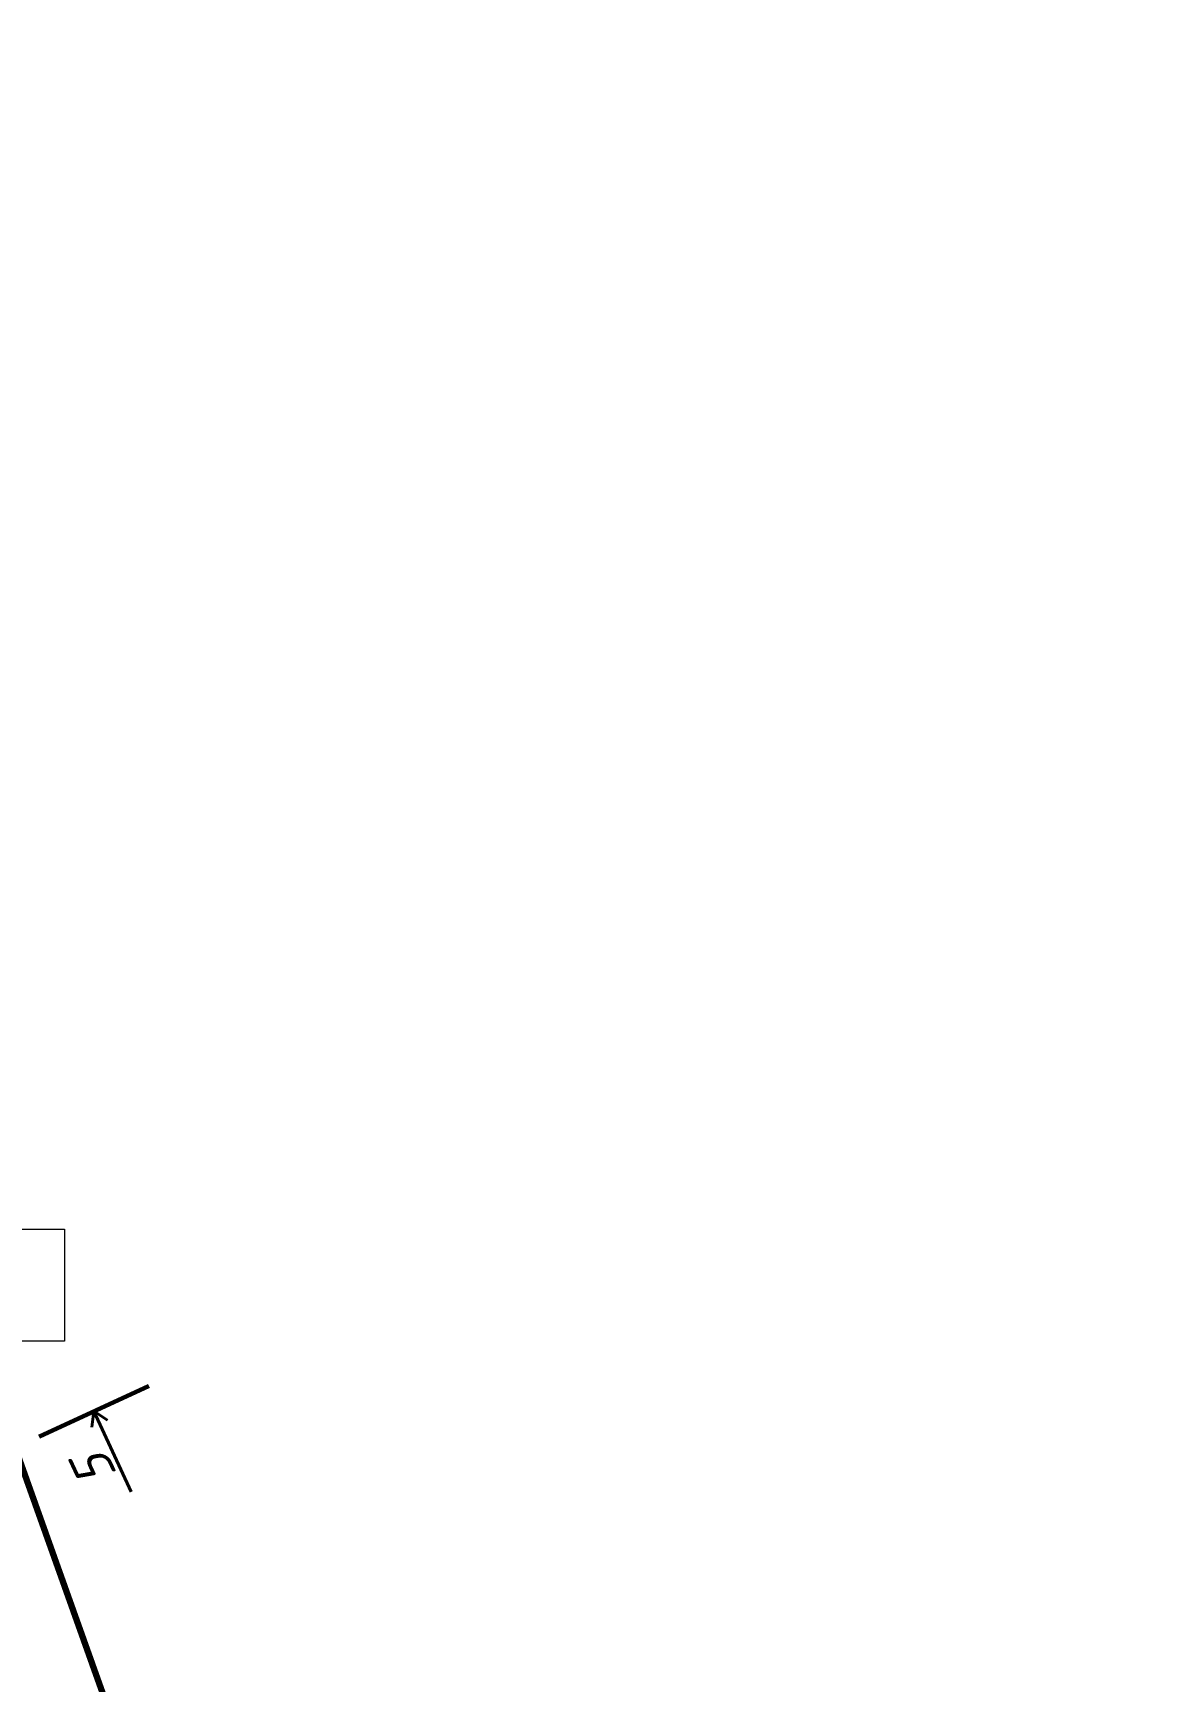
# Model space of a CAD drawing. Header units: metres. Extents: x 34785 to 38791, y 49888 to 55971.
# Drawn here: x 34957.7 to 35044.1, y 52187.6 to 52314.9 of the extents above; entities that cross this region are included whole.
import ezdxf

# ---------------------------------------------------------------- set-up
doc = ezdxf.new("R2010")
doc.units = ezdxf.units.M
for name, color, linetype in [('____размеры', 7, 'Continuous'), ('____Троутары', 7, 'Continuous'), ('___тротуары', 7, 'Continuous')]:
    doc.layers.add(name, color=color, linetype=linetype)
doc.layers.add('_ЗНАКИ', color=7, linetype='Continuous', lineweight=0)
doc.styles.add('СПДС', font='isocpeur.ttf')
picture_1 = doc.add_image_def('image2.gif', size_in_pixel=(600, 598))

# ---------------------------------------------------------------- blocks, each defined once
blk = doc.blocks.new('ае')
at = {"layer": '____Троутары', "color": 7, "lineweight": 40}
blk.add_line((-2.74, -6.3), (0, 0), dxfattribs=at)
at = {"layer": '____Троутары', "color": 7, "lineweight": 60, "flags": 128}
blk.add_lwpolyline([(-4.28, 1.86), (4.28, -1.86)], dxfattribs=at)
at = {"layer": '____Троутары', "color": 7, "lineweight": 40, "flags": 128}
for points in [[(-1.04, -0.71), (0, 0)], [(0.19, -1.25), (0, 0)]]:
    blk.add_lwpolyline(points, dxfattribs=at)

msp = doc.modelspace()

# ---------------------------------------------------------------- hatches: boundary and pattern name
at = {"layer": '____Троутары', "transparency": 33554559}
h = msp.add_hatch(dxfattribs=at)
h.set_pattern_fill('ANSI37', color=1, scale=0.05)
edge = h.paths.add_edge_path()
edge.add_line((34831.313, 52317.883), (34829.178, 52317.069))
edge.add_line((34829.178, 52317.069), (34830.248, 52314.266))
edge.add_line((34830.248, 52314.266), (34832.382, 52315.081))
edge.add_arc((34839.155, 52297.329), 19, 23.95804, 110.88435, ccw=False)
edge.add_line((34856.518, 52305.044), (34862.873, 52290.743))
edge.add_arc((34819.922, 52271.658), 47, 13.47176, 23.95804, ccw=False)
edge.add_line((34865.629, 52282.607), (34866.713, 52273.886))
edge.add_line((34866.713, 52273.886), (34871.916, 52262.228))
edge.add_line((34871.916, 52262.228), (34867.74, 52260.289))
edge.add_line((34867.74, 52260.289), (34862.569, 52272.025))
edge.add_line((34862.569, 52272.025), (34866.714, 52273.869))
edge.add_line((34866.714, 52273.869), (34866.479, 52275.722))
edge.add_line((34866.479, 52275.722), (34860.667, 52273.047))
edge.add_line((34860.667, 52273.047), (34867.832, 52256.259))
edge.add_line((34867.832, 52256.259), (34868.637, 52254.064))
edge.add_line((34868.637, 52254.064), (34868.514, 52251.555))
edge.add_line((34868.514, 52251.555), (34866.8, 52249.352))
edge.add_line((34866.8, 52249.352), (34862.878, 52247.107))
edge.add_line((34862.878, 52247.107), (34864.122, 52244.377))
edge.add_line((34864.122, 52244.377), (34867.521, 52245.926))
edge.add_arc((34862.546, 52256.846), 12, 294.49482, 373.47176)
edge.add_line((34874.216, 52259.641), (34868.546, 52283.306))
edge.add_arc((34819.922, 52271.658), 50, 13.47176, 23.95804)
edge.add_line((34865.614, 52291.961), (34859.26, 52306.262))
edge.add_arc((34839.155, 52297.329), 22, 23.95804, 110.88435)
edge = h.paths.add_edge_path()
edge.add_line((34871.316, 52237.239), (34866.787, 52235.15))
edge.add_line((34866.787, 52235.15), (34868.043, 52232.426))
edge.add_line((34868.043, 52232.426), (34872.572, 52234.514))
edge.add_line((34872.572, 52234.514), (34879.648, 52233.63))
edge.add_line((34879.648, 52233.63), (34883.772, 52235.463))
edge.add_line((34883.772, 52235.463), (34902.029, 52194.32))
edge.add_line((34902.029, 52194.32), (34897.903, 52192.472))
edge.add_line((34897.903, 52192.472), (34879.62, 52233.617))
edge.add_line((34879.62, 52233.617), (34877.319, 52233.918))
edge.add_line((34877.319, 52233.918), (34896.84, 52190.589))
edge.add_line((34896.84, 52190.589), (34904.969, 52183.78))
edge.add_line((34904.969, 52183.78), (34909.975, 52167.529))
edge.add_arc((34931.956, 52174.3), 23, 197.12173, 208.22543)
edge.add_line((34911.691, 52163.423), (34925.934, 52136.888))
edge.add_arc((34852.803, 52097.634), 83, 23.84641, 28.22543, ccw=False)
edge.add_line((34928.717, 52131.19), (34930.399, 52127.386))
edge.add_arc((34951.435, 52136.684), 23, 203.84641, 216.98618)
edge.add_line((34933.063, 52122.847), (34939.555, 52114.228))
edge.add_arc((34925.975, 52104.001), 17, 23.84641, 36.98618, ccw=False)
edge.add_line((34941.524, 52110.874), (34942.448, 52108.783))
edge.add_arc((34899.46, 52089.782), 47, 15.46222, 23.84641, ccw=False)
edge.add_line((34944.759, 52102.312), (34963.33, 52035.177))
edge.add_arc((34951.764, 52031.978), 12, -65.66309, 15.46222, ccw=False)
edge.add_line((34956.709, 52021.044), (34957.946, 52018.311))
edge.add_arc((34951.764, 52031.978), 15, 294.33691, 375.46222)
edge.add_line((34966.221, 52035.977), (34947.651, 52103.112))
edge.add_arc((34899.46, 52089.782), 50, 15.46222, 23.84641)
edge.add_line((34945.192, 52109.996), (34944.268, 52112.087))
edge.add_arc((34925.975, 52104.001), 20, 23.84641, 36.98618)
edge.add_line((34941.951, 52116.033), (34935.46, 52124.652))
edge.add_arc((34951.435, 52136.684), 20, 203.84641, 216.98618, ccw=False)
edge.add_line((34933.143, 52128.598), (34931.461, 52132.403))
edge.add_arc((34852.803, 52097.634), 86, 23.84641, 28.22543)
edge.add_line((34928.577, 52138.307), (34914.334, 52164.841))
edge.add_arc((34931.956, 52174.3), 20, 197.12173, 208.22543, ccw=False)
edge.add_line((34912.842, 52168.412), (34907.836, 52184.663))
edge.add_arc((34888.723, 52178.775), 20, 17.12173, 23.95804)
edge.add_line((34906.999, 52186.896), (34887.307, 52231.214))
edge.add_arc((34876.341, 52226.341), 12, 23.95804, 114.75294)

# ---------------------------------------------------------------- linework, layer by layer
at = {"layer": '___тротуары', "color": 246, "lineweight": 90, "true_color": 0x670f29, "flags": 128}
msp.add_lwpolyline([(35125.911, 51990.283), (35113.865, 51957.06), (35091.453, 51985.802), (35054.302, 52044.676), (35010.408, 52109.773), (34972.617, 52160.028), (34954.298, 52211.348), (34934.692, 52254.823), (34952.955, 52262.886)], dxfattribs=at)

# ---------------------------------------------------------------- block references
at = {"layer": '____Троутары', "color": 7, "rotation": 48.21127112387545}
msp.add_blockref('ае', (34962.438, 52208.413), dxfattribs=at)
msp.add_blockref('ае', (34962.438, 52208.413), dxfattribs=at)

# ---------------------------------------------------------------- texts
at = {"layer": '____размеры', "color": 250, "linetype": 'Continuous', "lineweight": -3, "insert": (34961.56, 52202.245), "char_height": 3, "width": 0.75, "attachment_point": 1, "rotation": 115.04413, "style": 'СПДС'}
msp.add_mtext('{\\fISOCPEUR|b0|i1|c204|p34;5}', dxfattribs=at)
msp.add_mtext('{\\fISOCPEUR|b0|i1|c204|p34;5}', dxfattribs=at)

# ---------------------------------------------------------------- pictures from other files: only their frames are drawn
at = {"layer": '_ЗНАКИ'}
image = msp.add_image(picture_1, insert=(34951.472, 52213.825), size_in_units=(8.682, 8.653), dxfattribs=at)
image.dxf.flags = 7

doc.saveas('drawing.dxf')
